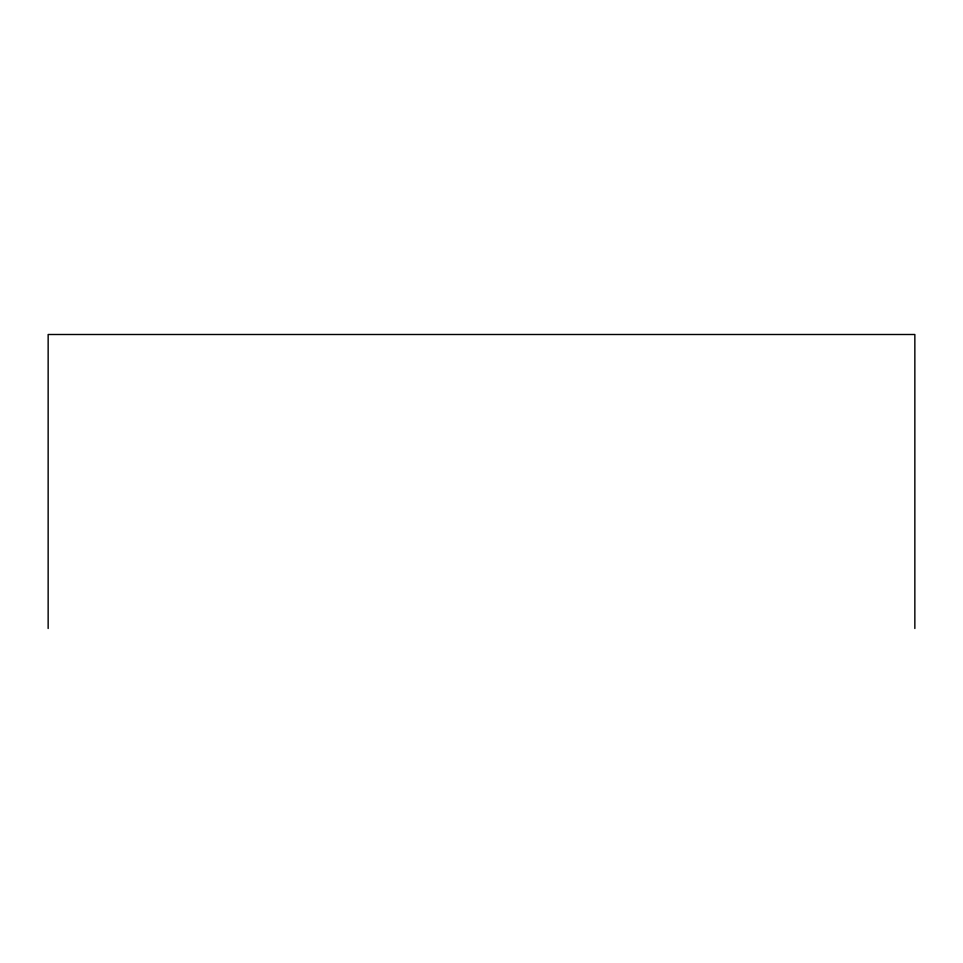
<?xml version="1.0" encoding="UTF-8"?>
<svg xmlns="http://www.w3.org/2000/svg" width="963" height="963" viewBox="0 0 963 963"><rect width="100%" height="100%" fill="white"/><g stroke="black" fill="none" stroke-linecap="round" stroke-linejoin="round"><path stroke-width="1.44" d="M914.85 628.502L914.85 334.498L48.15 334.498L48.15 628.502"/></g></svg>
